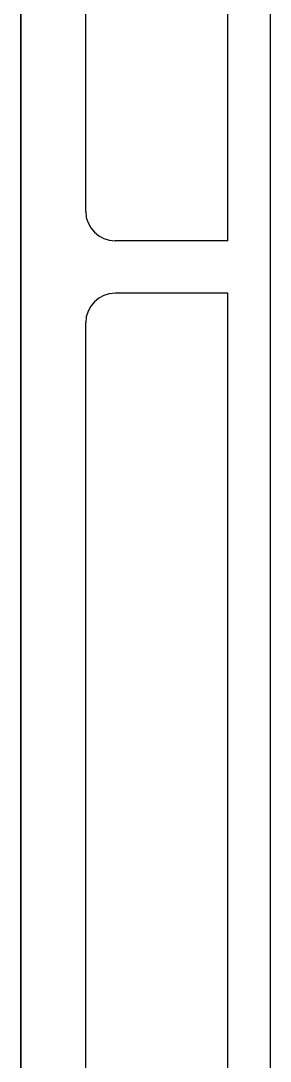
# Model space of a CAD drawing. Header units: millimetres. Extents: x 43168.9 to 43194.6, y -25545.1 to -25543.4.
# Drawn here: x 43170.37588 to 43170.37757, y -25543.8886 to -25543.88155 of the extents above; entities that cross this region are included whole.
import ezdxf

# ---------------------------------------------------------------- set-up
doc = ezdxf.new("R2010")
doc.units = ezdxf.units.MM
doc.header["$LTSCALE"] = 200
doc.layers.add('duv_sgh', color=4, linetype='Continuous')

msp = doc.modelspace()

# ---------------------------------------------------------------- linework, layer by layer
for p, q in [((43170.375879, -25543.9119194), (43170.375879, -25543.8739194)), ((43170.3775676, -25543.8739194), (43170.3775676, -25543.911726)), ((43170.377282, -25543.8830418, -0.0002), (43170.377282, -25543.8740405, -0.0002)), ((43170.3763184, -25543.8828418, -0.0002), (43170.3763184, -25543.8742405, -0.0002)), ((43170.377282, -25543.8830418, -0.0002), (43170.3765184, -25543.8830418, -0.0002)), ((43170.3767284, -25543.8833965, -0.0002), (43170.3765184, -25543.8833965, -0.0002)), ((43170.377282, -25543.8833965, -0.0002), (43170.3767284, -25543.8833965, -0.0002)), ((43170.377282, -25543.8923979, -0.0002), (43170.377282, -25543.8833965, -0.0002)), ((43170.3763184, -25543.8921979, -0.0002), (43170.3763184, -25543.8835965, -0.0002))]:
    msp.add_line(p, q)
for centre, start, end in [((43170.3765184, -25543.8828418, -0.0002), 180, 270), ((43170.3765184, -25543.8835965, -0.0002), 90, 180)]:
    msp.add_arc(centre, 0.0002, start, end)
at = {"layer": 'duv_sgh'}
msp.add_line((43170.375879, -25543.8519194), (43170.375879, -25543.9760064), dxfattribs=at)

doc.saveas('drawing.dxf')
